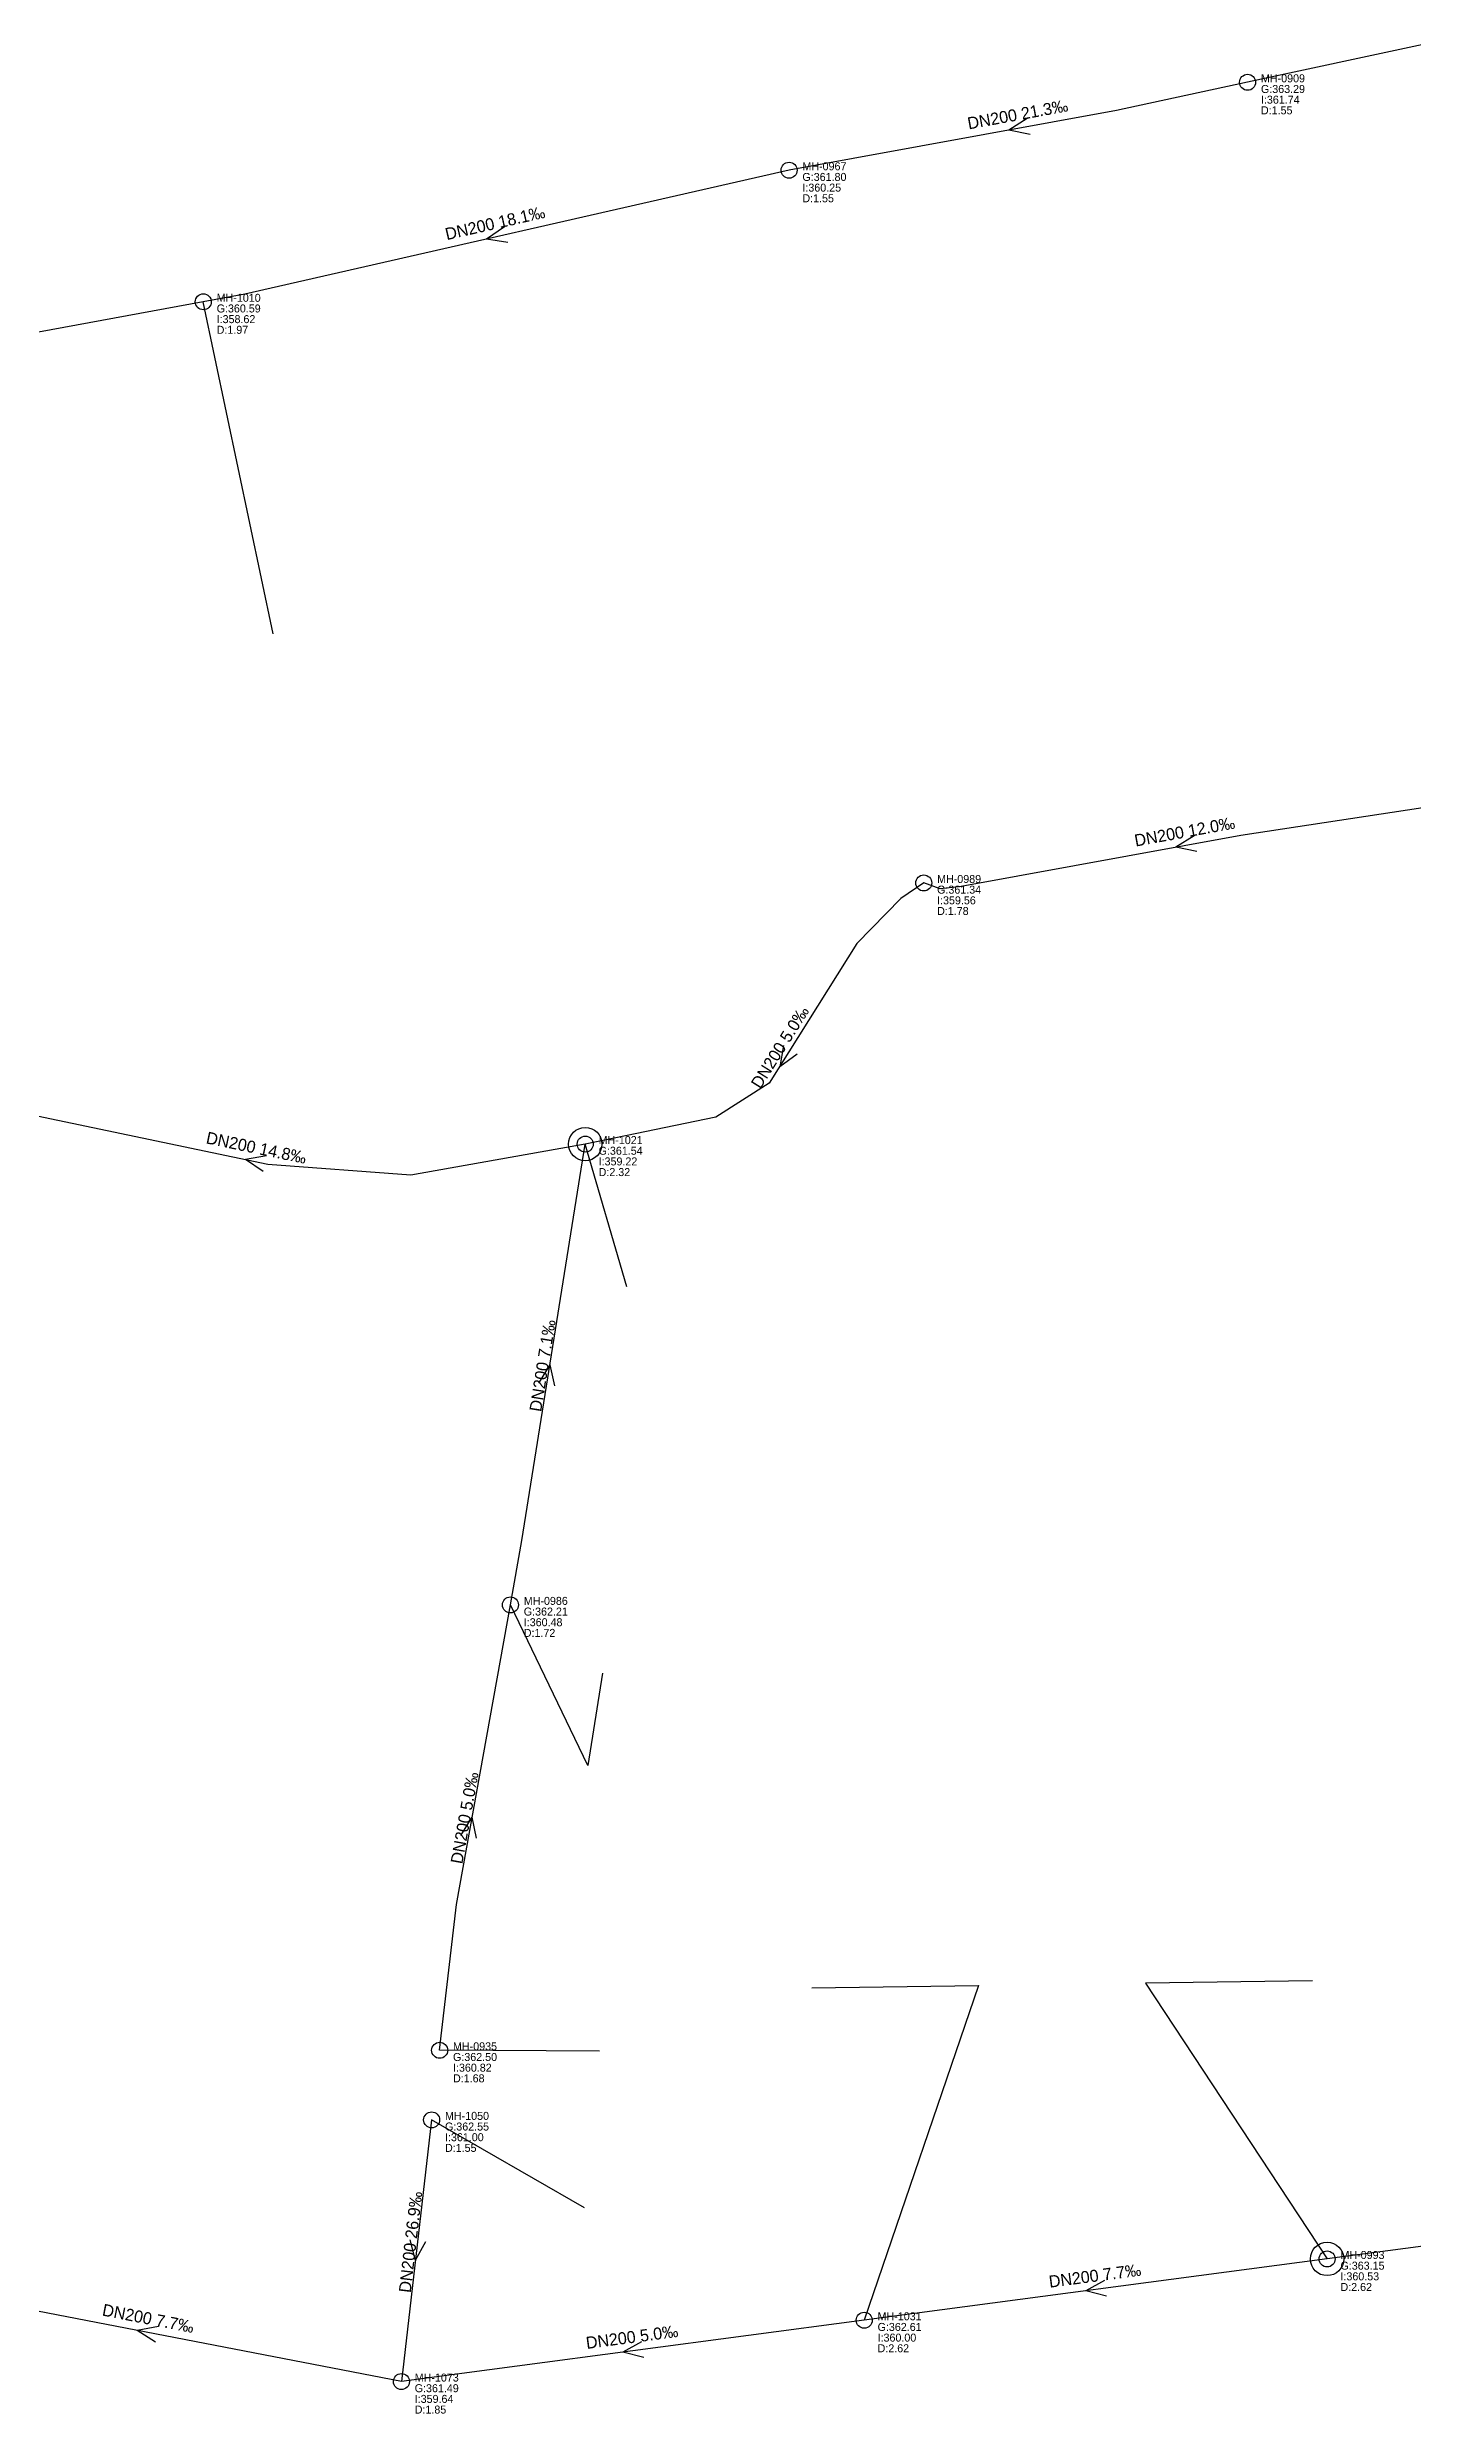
# Model space of a CAD drawing. Header units: metres. Extents: x 449900 to 451990, y 2566732 to 2570847.
# Drawn here: x 451120.2 to 451324.9, y 2568312.2 to 2568667 of the extents above; entities that cross this region are included whole.
import ezdxf
from ezdxf.enums import TextEntityAlignment as Align

# ---------------------------------------------------------------- set-up
doc = ezdxf.new("R2010")
doc.units = ezdxf.units.M
for name, color, linetype in [('SEW-DROP', 6, 'Continuous'), ('SEW-LABEL', 2, 'Continuous'), ('SEW-MH', 7, 'Continuous'), ('SEW-MH-LABEL', 8, 'Continuous'), ('SEW-PIPE-DN200', 3, 'Continuous'), ('SEW-RIDER', 8, 'Continuous')]:
    doc.layers.add(name, color=color, linetype=linetype)

msp = doc.modelspace()

# ---------------------------------------------------------------- linework, layer by layer
at = {"layer": 'SEW-DROP'}
for centre in [(451200.83, 2568502.54), (451312.04, 2568335.36)]:
    msp.add_circle(centre, 2.5, dxfattribs=at)
at = {"layer": 'SEW-LABEL'}
for p, q in [((451267.07, 2568656.3), (451264.33, 2568654.58)), ((451267.5, 2568653.94), (451264.33, 2568654.58)), ((451188.7, 2568640.08), (451186.04, 2568638.24)), ((451189.23, 2568637.74), (451186.04, 2568638.24)), ((451292.1, 2568548.75), (451289.36, 2568547.04)), ((451292.53, 2568546.39), (451289.36, 2568547.04)), ((451230.55, 2568517.31), (451229.97, 2568514.13)), ((451232.58, 2568516.04), (451229.97, 2568514.13)), ((451153.05, 2568500.78), (451149.87, 2568500.21)), ((451152.56, 2568498.43), (451149.87, 2568500.21)), ((451193.89, 2568466.68), (451195.55, 2568469.46)), ((451196.26, 2568466.31), (451195.55, 2568469.46)), ((451182.18, 2568398.88), (451183.89, 2568401.62)), ((451184.54, 2568398.46), (451183.89, 2568401.62)), ((451174.51, 2568338.23), (451175.35, 2568335.11)), ((451176.89, 2568337.95), (451175.35, 2568335.11)), ((451278.68, 2568332.15), (451275.86, 2568330.57)), ((451278.99, 2568329.77), (451275.86, 2568330.57)), ((451136.84, 2568325.26), (451133.66, 2568324.65)), ((451136.38, 2568322.9), (451133.66, 2568324.65)), ((451209.28, 2568322.96), (451206.47, 2568321.38)), ((451209.6, 2568320.58), (451206.47, 2568321.38))]:
    msp.add_line(p, q, dxfattribs=at)
at = {"layer": 'SEW-MH'}
for centre in [(451300.12, 2568661.75), (451231.38, 2568648.56), (451143.57, 2568628.84), (451251.57, 2568541.69), (451200.83, 2568502.54), (451189.61, 2568433.44), (451179, 2568366.65), (451177.8, 2568356.22), (451312.04, 2568335.36), (451242.65, 2568326.17), (451173.26, 2568316.98)]:
    msp.add_circle(centre, 1.2, dxfattribs=at)
at = {"layer": 'SEW-PIPE-DN200'}
for points in [[(451368.67, 2568675.88), (451352.08, 2568672.92), (451300.12, 2568661.75)], [(451300.12, 2568661.75), (451280.48, 2568657.53), (451231.38, 2568648.56)], [(451231.38, 2568648.56), (451149.79, 2568629.99), (451143.57, 2568628.84)], [(451143.57, 2568628.84), (451091.68, 2568619.28), (451064.72, 2568613.55)], [(451330.35, 2568553.54), (451299.09, 2568548.81), (451257.18, 2568541.17), (451254.01, 2568540.8), (451251.57, 2568541.69), (451251.57, 2568541.69)], [(451251.57, 2568541.69), (451248.11, 2568539.38), (451241.54, 2568532.61), (451228.42, 2568511.66), (451220.38, 2568506.58), (451200.83, 2568502.54)], [(451200.83, 2568502.54), (451174.66, 2568497.9), (451153.26, 2568499.5), (451118.66, 2568506.73), (451102.06, 2568506)], [(451189.61, 2568433.44), (451191.34, 2568443.12), (451200.83, 2568502.54)], [(451179, 2568366.65), (451181.54, 2568388.52), (451189.61, 2568433.44)], [(451177.8, 2568356.22), (451173.26, 2568316.98)], [(451380.6, 2568344.43), (451312.04, 2568335.36)], [(451173.26, 2568316.98), (451118.71, 2568327.55), (451097.32, 2568333.1)], [(451312.04, 2568335.36), (451242.65, 2568326.17)], [(451242.65, 2568326.17), (451173.26, 2568316.98)]]:
    msp.add_lwpolyline(points, dxfattribs=at)
at = {"layer": 'SEW-RIDER'}
for points in [[(451154.02, 2568579.04), (451143.57, 2568628.84)], [(451207.05, 2568481.14), (451200.83, 2568502.54)], [(451203.39, 2568423.21), (451201.19, 2568409.34), (451189.61, 2568433.44)], [(451234.77, 2568376), (451259.79, 2568376.35), (451242.65, 2568326.17)], [(451309.83, 2568377.05), (451284.81, 2568376.7), (451312.04, 2568335.36)], [(451202.95, 2568366.53), (451179, 2568366.65)], [(451200.69, 2568343.04), (451177.8, 2568356.22)]]:
    msp.add_lwpolyline(points, dxfattribs=at)

# ---------------------------------------------------------------- texts
at = {"layer": 'SEW-LABEL'}
for s, rotation, p in [('DN200 21.3‰', 10.3503, (451265.81, 2568656.05)), ('DN200 18.1‰', 12.8258, (451187.5, 2568639.77)), ('DN200 12.0‰', 10.3289, (451290.84, 2568548.51)), ('DN200 5.0‰', 57.9425, (451230.77, 2568516.6)), ('DN200 14.8‰', 348.2725, (451151.34, 2568501.11)), ('DN200 7.1‰', 80.9306, (451195.31, 2568469.18)), ('DN200 5.0‰', 79.8176, (451183.62, 2568401.35)), ('DN200 26.9‰', 83.3973, (451175.53, 2568337.8)), ('DN200 7.7‰', 7.5417, (451277.35, 2568331.96)), ('DN200 7.7‰', 349.0348, (451135.14, 2568325.57)), ('DN200 5.0‰', 7.5417, (451207.95, 2568322.78))]:
    msp.add_text(s, height=1.8, rotation=rotation, dxfattribs=at).set_placement(p, align=Align.CENTER)
at = {"layer": 'SEW-MH-LABEL'}
for s, p in [('MH-0909', (451302.12, 2568661.75)), ('G:363.29', (451302.12, 2568660.15)), ('I:361.74', (451302.12, 2568658.55)), ('D:1.55', (451302.12, 2568656.95)), ('MH-0967', (451233.38, 2568648.56)), ('G:361.80', (451233.38, 2568646.96)), ('I:360.25', (451233.38, 2568645.36)), ('D:1.55', (451233.38, 2568643.76)), ('G:360.59', (451145.57, 2568627.24)), ('MH-1010', (451145.57, 2568628.84)), ('D:1.97', (451145.57, 2568624.04)), ('I:358.62', (451145.57, 2568625.64)), ('MH-0989', (451253.57, 2568541.69)), ('G:361.34', (451253.57, 2568540.09)), ('I:359.56', (451253.57, 2568538.49)), ('D:1.78', (451253.57, 2568536.89)), ('MH-1021', (451202.83, 2568502.54)), ('G:361.54', (451202.83, 2568500.94)), ('I:359.22', (451202.83, 2568499.34)), ('D:2.32', (451202.83, 2568497.74)), ('G:362.21', (451191.61, 2568431.84)), ('MH-0986', (451191.61, 2568433.44)), ('D:1.72', (451191.61, 2568428.64)), ('I:360.48', (451191.61, 2568430.24)), ('G:362.50', (451181, 2568365.05)), ('MH-0935', (451181, 2568366.65)), ('D:1.68', (451181, 2568361.85)), ('I:360.82', (451181, 2568363.45)), ('G:362.55', (451179.8, 2568354.62)), ('MH-1050', (451179.8, 2568356.22)), ('I:361.00', (451179.8, 2568353.02)), ('D:1.55', (451179.8, 2568351.42)), ('MH-0993', (451314.04, 2568335.36)), ('G:363.15', (451314.04, 2568333.76)), ('I:360.53', (451314.04, 2568332.16)), ('D:2.62', (451314.04, 2568330.56)), ('G:362.61', (451244.65, 2568324.57)), ('MH-1031', (451244.65, 2568326.17)), ('D:2.62', (451244.65, 2568321.37)), ('I:360.00', (451244.65, 2568322.97)), ('G:361.49', (451175.26, 2568315.38)), ('MH-1073', (451175.26, 2568316.98)), ('D:1.85', (451175.26, 2568312.18)), ('I:359.64', (451175.26, 2568313.78))]:
    msp.add_text(s, height=1.2, dxfattribs=at).set_placement(p)

doc.saveas('drawing.dxf')
